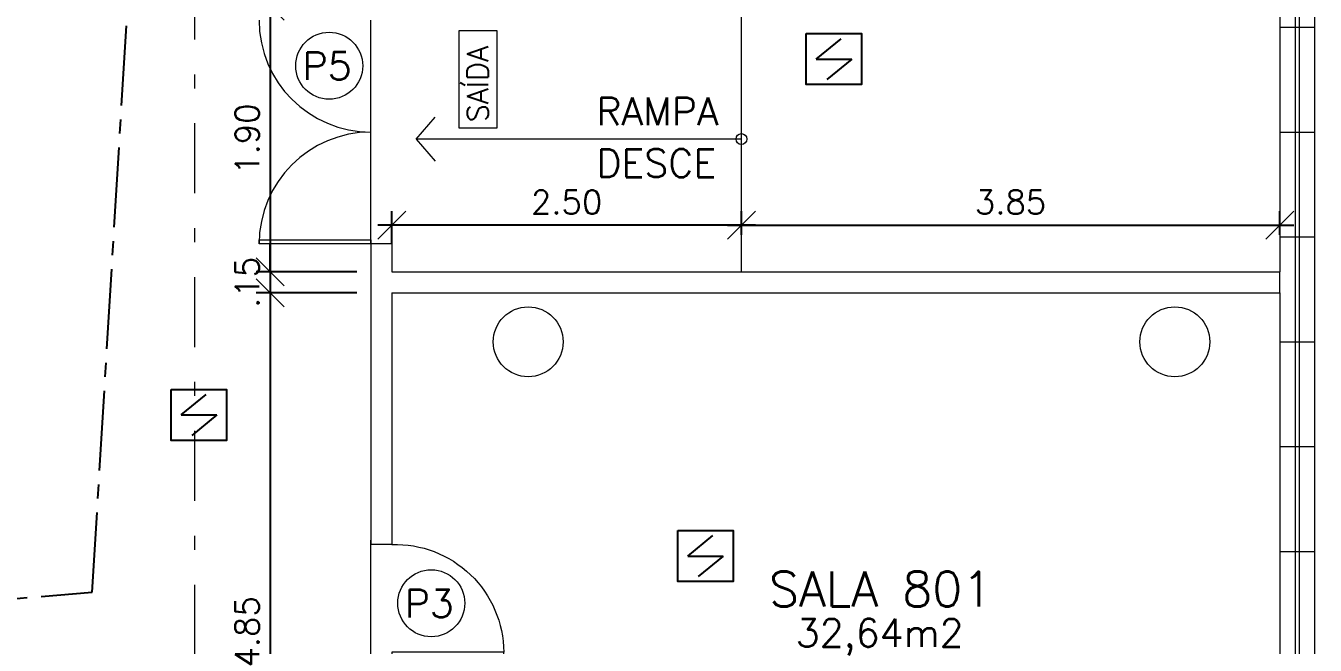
# Model space of a CAD drawing. Header units: millimetres. Extents: x 521 to 1055, y 261 to 520.
# Drawn here: x 673.03 to 682.26, y 379.08 to 383.51 of the extents above; entities that cross this region are included whole.
import ezdxf
from ezdxf.enums import TextEntityAlignment as Align

# ---------------------------------------------------------------- set-up
doc = ezdxf.new("R2010")
doc.units = ezdxf.units.MM
for name, pattern in [('CENTER2', [28.575, 19.05, -3.175, 3.175, -3.175]), ('CONTINU', [0]), ('DASHDOTX2', [2, 1, -0.5, 0, -0.5])]:
    doc.linetypes.add(name, pattern=pattern)
doc.layers.add('0.1', color=8, linetype='Continuous', lineweight=13)
doc.layers.add('ppci', color=8, linetype='Continuous')
doc.styles.add('ROMANS', font='romans')
doc.styles.get("Standard").update_dxf_attribs({"font": 'romans.shx'})
doc.dimstyles.new('Fares Eng - 50', dxfattribs={"dimscale": 2, "dimtxt": 0.085, "dimasz": 0.1, "dimexe": 0.05, "dimexo": 0.05, "dimgap": 0.04, "dimtad": 1, "dimzin": 4, "dimdsep": 46, "dimtxsty": 'ROMANS', "dimblk1": 'OBLIQUE', "dimblk2": 'OBLIQUE', "dimsah": 1, "dimcen": 0.05, "dimdle": 0.05, "dimclrd": 8, "dimclre": 8, "dimclrt": 8, "dimaunit": 1, "dimadec": 0, "dimazin": 0, "dimtfac": 1, "dimtix": 1, "dimtmove": 2, "dimatfit": 0, "dimldrblk": 'OPEN90', "dimfxl": 1, "dimtolj": 1, "dimtzin": 0, "dimarcsym": 0})

# ---------------------------------------------------------------- blocks, each defined once
blk = doc.blocks.new('P80')
for points in [[(0, 0.86), (0, 0.83), (0.15, 0.83), (0.15, 0.86)], [(0, 0), (0, 0.03), (0.15, 0.03), (0.15, 0)]]:
    blk.add_lwpolyline(points)
blk.add_lwpolyline([(-0.8, 0.06), (0, 0.06), (0, 0.03), (-0.8, 0.03)], close=True)
at = {"color": 8}
blk.add_arc((-0.0251, 0.0555), 0.7749, 88.14082, 179.6698, dxfattribs=at)
blk = doc.blocks.new('_OBLIQUE')
at = {"color": 0, "linetype": 'ByBlock'}
blk.add_line((-0.5, -0.5), (0.5, 0.5), dxfattribs=at)
blk = doc.blocks.new('*D392')
at = {"layer": '0.1', "color": 8, "linetype": 'CONTINU', "lineweight": -2, "transparency": 16777216}
for p, q in [((683.2342, 381.7465), (683.2342, 381.9465)), ((682.3527, 381.7465), (683.3342, 381.7465)), ((683.2342, 381.5965), (683.2342, 381.7465)), ((682.3527, 381.5965), (683.3342, 381.5965)), ((683.2342, 381.5965), (683.2342, 381.3965))]:
    blk.add_line(p, q, dxfattribs=at)
at = {"layer": 'DEFPOINTS', "color": 0, "linetype": 'CONTINU', "lineweight": -2, "transparency": 16777216}
for p in [(682.2527, 381.7465), (683.2342, 381.7465), (682.2527, 381.5965)]:
    blk.add_point(p, dxfattribs=at)
at = {"layer": '0.1', "color": 8, "linetype": 'CONTINU', "lineweight": -2, "transparency": 16777216, "xscale": 0.2, "yscale": 0.2, "zscale": 0.2}
for p, rotation in [((683.2342, 381.7465), 270), ((683.2342, 381.5965), 90)]:
    blk.add_blockref('_OBLIQUE', p, dxfattribs=dict(at, rotation=rotation))
at = {"layer": '0.1', "color": 8, "linetype": 'CONTINU', "transparency": 16777216, "insert": (683.0692, 381.6715), "char_height": 0.17, "attachment_point": 5, "rotation": 90, "style": 'ROMANS'}
blk.add_mtext('\\A1;.15', dxfattribs=at)
blk = doc.blocks.new('_Open90')
at = {"color": 0, "linetype": 'ByBlock', "lineweight": -2}
for p, q in [((-0.5, 0.5), (0, 0)), ((0, 0), (-1, 0)), ((0, 0), (-0.5, -0.5))]:
    blk.add_line(p, q, dxfattribs=at)
blk = doc.blocks.new('*D393')
at = {"layer": '0.1', "color": 8, "linetype": 'CONTINU', "lineweight": -2, "transparency": 16777216}
for p, q in [((683.2342, 381.6465), (683.2342, 396.3965)), ((682.3527, 396.2965), (683.3342, 396.2965)), ((682.3527, 381.7465), (683.3342, 381.7465))]:
    blk.add_line(p, q, dxfattribs=at)
at = {"layer": 'DEFPOINTS', "color": 0, "linetype": 'CONTINU', "lineweight": -2, "transparency": 16777216}
for p in [(682.2527, 396.2965), (683.2342, 396.2965), (682.2527, 381.7465)]:
    blk.add_point(p, dxfattribs=at)
at = {"layer": '0.1', "color": 8, "linetype": 'CONTINU', "lineweight": -2, "transparency": 16777216, "xscale": 0.2, "yscale": 0.2, "zscale": 0.2}
for p, rotation in [((683.2342, 396.2965), 90), ((683.2342, 381.7465), 270)]:
    blk.add_blockref('_OBLIQUE', p, dxfattribs=dict(at, rotation=rotation))
at = {"layer": '0.1', "color": 8, "linetype": 'CONTINU', "transparency": 16777216, "insert": (683.0692, 389.0215), "char_height": 0.17, "attachment_point": 5, "rotation": 90, "style": 'ROMANS'}
blk.add_mtext('\\A1;14.55', dxfattribs=at)
blk = doc.blocks.new('ÁREA')
for p in [(0.00005, 0.003762), (0, 0)]:
    blk.add_attdef('COMPARTIMENTO', text='', height=0.0025).set_placement(p, align=Align.CENTER)
at = {"color": 1}
for p in [(-0.00005, -0.003762), (-0.000099, -0.007523)]:
    blk.add_attdef('ÁREA', text='', height=0.002, dxfattribs=at).set_placement(p, align=Align.CENTER)
blk = doc.blocks.new('*D680')
at = {"layer": '0.1', "color": 8, "linetype": 'CONTINU', "lineweight": -2, "transparency": 16777216}
for p, q in [((674.7827, 381.7465), (674.7827, 381.9465)), ((675.4027, 381.7465), (674.6827, 381.7465)), ((674.7827, 381.7465), (674.7827, 381.5965)), ((675.4027, 381.5965), (674.6827, 381.5965)), ((674.7827, 381.5965), (674.7827, 381.3965))]:
    blk.add_line(p, q, dxfattribs=at)
at = {"layer": 'DEFPOINTS', "color": 0, "linetype": 'CONTINU', "lineweight": -2, "transparency": 16777216}
for p in [(675.5027, 381.7465), (674.7827, 381.5965), (675.5027, 381.5965)]:
    blk.add_point(p, dxfattribs=at)
at = {"layer": '0.1', "color": 8, "linetype": 'CONTINU', "lineweight": -2, "transparency": 16777216, "xscale": 0.2, "yscale": 0.2, "zscale": 0.2}
for p, rotation in [((674.7827, 381.7465), 270), ((674.7827, 381.5965), 90)]:
    blk.add_blockref('_OBLIQUE', p, dxfattribs=dict(at, rotation=rotation))
at = {"layer": '0.1', "color": 8, "linetype": 'CONTINU', "transparency": 16777216, "insert": (674.6177, 381.6715), "char_height": 0.17, "attachment_point": 5, "rotation": 90, "style": 'ROMANS'}
blk.add_mtext('\\A1;.15', dxfattribs=at)
blk = doc.blocks.new('*D681')
at = {"layer": '0.1', "color": 8, "linetype": 'CONTINU', "lineweight": -2, "transparency": 16777216}
for p, q in [((674.7827, 381.6965), (674.7827, 376.6465)), ((675.4027, 381.5965), (674.6827, 381.5965)), ((675.4027, 376.7465), (674.6827, 376.7465))]:
    blk.add_line(p, q, dxfattribs=at)
at = {"layer": 'DEFPOINTS', "color": 0, "linetype": 'CONTINU', "lineweight": -2, "transparency": 16777216}
for p in [(675.5027, 381.5965), (674.7827, 376.7465), (675.5027, 376.7465)]:
    blk.add_point(p, dxfattribs=at)
at = {"layer": '0.1', "color": 8, "linetype": 'CONTINU', "lineweight": -2, "transparency": 16777216, "xscale": 0.2, "yscale": 0.2, "zscale": 0.2}
for p, rotation in [((674.7827, 381.5965), 90), ((674.7827, 376.7465), 270)]:
    blk.add_blockref('_OBLIQUE', p, dxfattribs=dict(at, rotation=rotation))
at = {"layer": '0.1', "color": 8, "linetype": 'CONTINU', "transparency": 16777216, "insert": (674.6177, 379.1715), "char_height": 0.17, "attachment_point": 5, "rotation": 90, "style": 'ROMANS'}
blk.add_mtext('\\A1;4.85', dxfattribs=at)
blk = doc.blocks.new('*D682')
at = {"layer": '0.1', "color": 8, "linetype": 'CONTINU', "lineweight": -2, "transparency": 16777216}
for p, q in [((675.6527, 381.9465), (675.6527, 382.1804)), ((678.1527, 382.0113), (678.1527, 382.1804)), ((678.2527, 382.0804), (675.5527, 382.0804))]:
    blk.add_line(p, q, dxfattribs=at)
at = {"layer": 'DEFPOINTS', "color": 0, "linetype": 'CONTINU', "lineweight": -2, "transparency": 16777216}
for p in [(675.6527, 382.0804), (678.1527, 381.9113), (675.6527, 381.8465)]:
    blk.add_point(p, dxfattribs=at)
at = {"layer": '0.1', "color": 8, "linetype": 'CONTINU', "lineweight": -2, "transparency": 16777216, "xscale": 0.2, "yscale": 0.2, "zscale": 0.2, "rotation": 180}
blk.add_blockref('_OBLIQUE', (675.6527, 382.0804), dxfattribs=at)
at = {"layer": '0.1', "color": 8, "linetype": 'CONTINU', "lineweight": -2, "transparency": 16777216, "xscale": 0.2, "yscale": 0.2, "zscale": 0.2}
blk.add_blockref('_OBLIQUE', (678.1527, 382.0804), dxfattribs=at)
at = {"layer": '0.1', "color": 8, "linetype": 'CONTINU', "transparency": 16777216, "insert": (676.9027, 382.2454), "char_height": 0.17, "attachment_point": 5, "style": 'ROMANS'}
blk.add_mtext('\\A1;2.50', dxfattribs=at)
blk = doc.blocks.new('*D683')
at = {"layer": '0.1', "color": 8, "linetype": 'CONTINU', "lineweight": -2, "transparency": 16777216}
for p, q in [((678.1527, 382.0113), (678.1527, 382.1804)), ((682.0027, 382.0113), (682.0027, 382.1804)), ((678.0527, 382.0804), (682.1027, 382.0804))]:
    blk.add_line(p, q, dxfattribs=at)
at = {"layer": 'DEFPOINTS', "color": 0, "linetype": 'CONTINU', "lineweight": -2, "transparency": 16777216}
for p in [(682.0027, 382.0804), (678.1527, 381.9113), (682.0027, 381.9113)]:
    blk.add_point(p, dxfattribs=at)
at = {"layer": '0.1', "color": 8, "linetype": 'CONTINU', "lineweight": -2, "transparency": 16777216, "xscale": 0.2, "yscale": 0.2, "zscale": 0.2, "rotation": 180}
blk.add_blockref('_OBLIQUE', (678.1527, 382.0804), dxfattribs=at)
at = {"layer": '0.1', "color": 8, "linetype": 'CONTINU', "lineweight": -2, "transparency": 16777216, "xscale": 0.2, "yscale": 0.2, "zscale": 0.2}
blk.add_blockref('_OBLIQUE', (682.0027, 382.0804), dxfattribs=at)
at = {"layer": '0.1', "color": 8, "linetype": 'CONTINU', "transparency": 16777216, "insert": (680.0777, 382.2454), "char_height": 0.17, "attachment_point": 5, "style": 'ROMANS'}
blk.add_mtext('\\A1;3.85', dxfattribs=at)
blk = doc.blocks.new('*D686')
at = {"layer": '0.1', "color": 8, "linetype": 'CONTINU', "lineweight": -2, "transparency": 16777216}
for p, q in [((674.7827, 383.7461), (674.7827, 381.6465)), ((675.4027, 383.6461), (674.6827, 383.6461)), ((675.4027, 381.7465), (674.6827, 381.7465))]:
    blk.add_line(p, q, dxfattribs=at)
at = {"layer": 'DEFPOINTS', "color": 0, "linetype": 'CONTINU', "lineweight": -2, "transparency": 16777216}
for p in [(675.5027, 383.6461), (674.7827, 381.7465), (675.5027, 381.7465)]:
    blk.add_point(p, dxfattribs=at)
at = {"layer": '0.1', "color": 8, "linetype": 'CONTINU', "lineweight": -2, "transparency": 16777216, "xscale": 0.2, "yscale": 0.2, "zscale": 0.2}
for p, rotation in [((674.7827, 383.6461), 90), ((674.7827, 381.7465), 270)]:
    blk.add_blockref('_OBLIQUE', p, dxfattribs=dict(at, rotation=rotation))
at = {"layer": '0.1', "color": 8, "linetype": 'CONTINU', "transparency": 16777216, "insert": (674.6177, 382.6963), "char_height": 0.17, "attachment_point": 5, "rotation": 90, "style": 'ROMANS'}
blk.add_mtext('\\A1;1.90', dxfattribs=at)

msp = doc.modelspace()

# ---------------------------------------------------------------- linework, layer by layer
at = {"layer": '0.1', "color": 8, "linetype": 'DASHDOTX2', "ltscale": 0.5}
msp.add_line((674.24187, 424.60892), (674.24187, 371.68747), dxfattribs=at)
at = {"layer": '0.1', "color": 8, "linetype": 'CONTINU'}
for p, q in [((682.11267, 396.04649), (682.11267, 375.39649)), ((682.14267, 396.04649), (682.14267, 375.39649)), ((682.25267, 396.04649), (682.25267, 375.39649)), ((682.00267, 393.54134), (682.00267, 381.74649)), ((678.15267, 381.74649), (678.15267, 383.64614)), ((682.00267, 383.49649), (682.25267, 383.49649)), ((682.00267, 382.74649), (682.25267, 382.74649)), ((682.00267, 381.99649), (682.25267, 381.99649)), ((682.00267, 381.59649), (682.00267, 377.49649)), ((682.00267, 381.24649), (682.25267, 381.24649)), ((682.00267, 380.49649), (682.25267, 380.49649)), ((675.50267, 378.99649), (675.50267, 379.79649)), ((682.00267, 379.74649), (682.25267, 379.74649))]:
    msp.add_line(p, q, dxfattribs=at)
at = {"layer": '0.1', "color": 8}
for p, q in [((675.50267, 381.94649), (675.50267, 383.54649)), ((675.8271, 382.69632), (675.96185, 382.85373)), ((678.15267, 382.69632), (675.8271, 382.69632)), ((675.8271, 382.69632), (675.96185, 382.5389))]:
    msp.add_line(p, q, dxfattribs=at)
at = {"layer": '0.1', "color": 7}
for p, q in [((675.65267, 381.94649), (675.50267, 381.94649)), ((675.50267, 381.94649), (675.50267, 379.79649)), ((675.65267, 381.94649), (675.65267, 381.74649)), ((675.65267, 381.74649), (682.00267, 381.74649)), ((682.00267, 381.59649), (682.00267, 381.74649)), ((675.65267, 381.59649), (682.00267, 381.59649)), ((675.65267, 381.59649), (675.65267, 379.79649)), ((675.65267, 379.79649), (675.50267, 379.79649))]:
    msp.add_line(p, q, dxfattribs=at)
at = {"layer": '0.1', "color": 8, "linetype": 'CONTINU'}
msp.add_lwpolyline([(676.40553, 382.77661), (676.40553, 383.47063), (676.13071, 383.47063), (676.13071, 382.77661)], close=True, dxfattribs=at)
at = {"layer": '0.1', "color": 8}
msp.add_lwpolyline([(675.50267, 381.94649), (674.70267, 381.94649), (674.70267, 381.97649), (675.50267, 381.97649)], close=True, dxfattribs=at)
for centre, radius in [((675.20409, 383.22051), 0.23964), ((678.15267, 382.69632), 0.03865), ((675.93439, 379.37665), 0.23964)]:
    msp.add_circle(centre, radius, dxfattribs=at)
at = {"layer": '0.1', "color": 7}
for centre in [(676.62767, 381.24649), (681.25267, 381.24649)]:
    msp.add_circle(centre, 0.25, dxfattribs=at)
at = {"layer": '0.1', "color": 8}
for centre, start, end in [((675.50267, 383.54649), 180, 270), ((675.50267, 381.94649), 90, 180)]:
    msp.add_arc(centre, 0.8, start, end, dxfattribs=at)
at = {"layer": 'ppci', "color": 10, "linetype": 'Continuous'}
for p, q in [((678.68791, 383.26799), (678.86654, 383.41431)), ((678.68791, 383.26799), (678.94122, 383.26799)), ((678.94122, 383.26799), (678.76259, 383.12168)), ((674.14625, 380.72279), (674.32488, 380.86911)), ((674.14625, 380.72279), (674.39956, 380.72279)), ((674.39956, 380.72279), (674.22093, 380.57648)), ((677.76924, 379.71415), (677.94787, 379.86046)), ((677.76924, 379.71415), (678.02255, 379.71415)), ((678.02255, 379.71415), (677.84392, 379.56784))]:
    msp.add_line(p, q, dxfattribs=at)
at = {"layer": 'ppci', "color": 10, "linetype": 'CENTER2', "lineweight": -2, "ltscale": 0.03}
msp.add_lwpolyline([(666.50267, 374.49649), (668.80058, 379.06479), (673.50987, 379.45558), (674.77861, 400.52147), (683.44369, 402.38245), (683.96106, 404.43977), (686.54336, 404.66988), (686.71384, 405.09649)], dxfattribs=at)
at = {"layer": 'ppci', "color": 10, "linetype": 'Continuous'}
for points in [[(678.61667, 383.4502), (679.01247, 383.4502), (679.01247, 383.08578), (678.61667, 383.08578)], [(674.07501, 380.905), (674.4708, 380.905), (674.4708, 380.54058), (674.07501, 380.54058)], [(677.698, 379.89636), (678.0938, 379.89636), (678.0938, 379.53194), (677.698, 379.53194)]]:
    msp.add_lwpolyline(points, close=True, dxfattribs=at)

# ---------------------------------------------------------------- block references
at = {"layer": '0.1', "color": 8, "xscale": -1}
msp.add_blockref('P80', (675.65267, 378.96649), dxfattribs=at)
at = {"layer": '0.1', "color": 8}
ref = msp.add_blockref('ÁREA', (679.14777, 379.35275), dxfattribs=dict(at, xscale=133.3333333333333, yscale=133.3333333333333, zscale=133.3333333333333))
ref.add_attrib('COMPARTIMENTO', 'SALA 801', dxfattribs={"layer": '0', "color": 3, "height": 0.25}).set_placement((679.14777, 379.35275), align=Align.CENTER)
ref.add_attrib('ÁREA', '32,64m2', dxfattribs={"layer": '0', "color": 1, "height": 0.2}).set_placement((679.14114, 379.06479), align=Align.CENTER)

# ---------------------------------------------------------------- texts
for s, p in [('P5', (675.01348, 383.11899)), ('RAMPA', (677.11432, 382.79454)), ('DESCE', (677.11432, 382.42373)), ('P3', (675.74378, 379.27514))]:
    msp.add_text(s, height=0.2, dxfattribs=at).set_placement(p)
at = {"layer": '0.1', "color": 8, "text_generation_flag": 6}
msp.add_text('SAÍDA', height=0.15, rotation=270, dxfattribs=at).set_placement((676.34067, 382.81772))

# ---------------------------------------------------------------- dimensions: what is measured, and where the dimension line sits
at = {"layer": '0.1', "color": 8, "linetype": 'CONTINU'}
for base, p1, p2, picture, middle in [((683.23417, 396.29649), (682.25267, 381.74649), (682.25267, 396.29649), '*D393', (683.06917, 389.02149)), ((674.7827, 381.74649), (675.50267, 383.64614), (675.50267, 381.74649), '*D686', (674.6177, 382.69632)), ((674.7827, 381.59649), (675.50267, 381.74649), (675.50267, 381.59649), '*D680', (674.6177, 381.67149)), ((683.23417, 381.74649), (682.25267, 381.59649), (682.25267, 381.74649), '*D392', (683.06917, 381.67149)), ((674.7827, 376.74649), (675.50267, 381.59649), (675.50267, 376.74649), '*D681', (674.6177, 379.17149))]:
    dim = msp.add_linear_dim(base=base, p1=p1, p2=p2, angle=90, dimstyle='Fares Eng - 50', dxfattribs=at)
    dim.commit()
    dim.dimension.update_dxf_attribs({"geometry": picture, "text_midpoint": middle})
for base, p2, picture, middle in [((675.65267, 382.08043), (675.65267, 381.84649), '*D682', (676.90267, 382.24543)), ((682.00267, 382.08043), (682.00267, 381.91132), '*D683', (680.07767, 382.24543))]:
    dim = msp.add_linear_dim(base=base, p1=(678.15267, 381.91132), p2=p2, dimstyle='Fares Eng - 50', dxfattribs=at)
    dim.commit()
    dim.dimension.update_dxf_attribs({"geometry": picture, "text_midpoint": middle})

doc.saveas('drawing.dxf')
